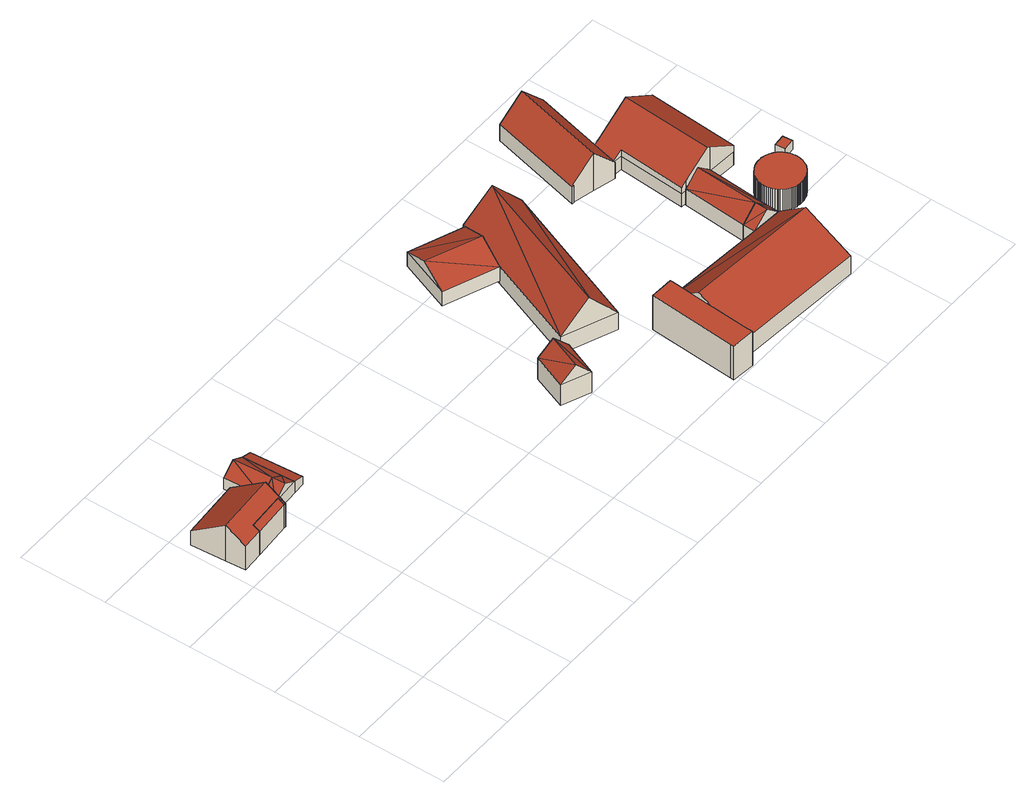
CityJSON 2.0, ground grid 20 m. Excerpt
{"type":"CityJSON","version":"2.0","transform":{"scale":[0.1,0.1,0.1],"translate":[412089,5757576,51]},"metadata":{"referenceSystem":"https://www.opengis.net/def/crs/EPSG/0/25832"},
"CityObjects":{
"building1":{"type":"Building","attributes":{"Gemeindeschluessel":"05515000","Geometrietyp2DReferenz":"3000","function":"31001_1000","roofType":"3100","measuredHeight":9.46},"address":[{"country":"Germany","locality":"Münster","thoroughfareNumber":"84","thoroughfareName":"Kasewinkel"}],"geometry":[{"type":"Solid","lod":"2","boundaries":[[[[0,1,2,3]],[[4,5,1,0]],[[6,7,5,4]],[[8,9,7,6]],[[10,11,9,8]],[[12,13,11,10]],[[14,15,13,12]],[[16,17,15,14]],[[18,19,17,16]],[[3,2,19,18]],[[12,10,8,14]],[[6,4,0,3,18,16,14,8]],[[1,5,7,9,11,13,15,17,19,2]]]],"semantics":{"surfaces":[{"type":"WallSurface"},{"type":"RoofSurface"},{"type":"GroundSurface"}],"values":[[0,0,0,0,0,0,0,0,0,0,1,1,2]]}}]},
"building2":{"type":"Building","attributes":{"Geometrietyp2DReferenz":"3000","Gemeindeschluessel":"05515000","function":"51009_1610","roofType":"2100","measuredHeight":7.18},"geometry":[{"type":"Solid","lod":"2","boundaries":[[[[0,20,21,22]],[[3,23,20,0]],[[24,25,23,3]],[[22,21,25,24]],[[3,0,22,24]],[[20,23,25,21]]]],"semantics":{"surfaces":[{"type":"WallSurface"},{"type":"RoofSurface"},{"type":"GroundSurface"}],"values":[[0,0,0,0,1,2]]}}]},
"building3":{"type":"Building","attributes":{"Gemeindeschluessel":"05515000","Geometrietyp2DReferenz":"3000","function":"51009_1610","roofType":"3100","measuredHeight":5.2},"geometry":[{"type":"Solid","lod":"2","boundaries":[[[[26,27,28,29]],[[30,31,27,26]],[[32,33,31,30]],[[29,28,33,32]],[[26,34,30]],[[32,35,29]],[[29,35,34]],[[34,26,29]],[[35,32,30]],[[30,34,35]],[[27,31,33,28]]]],"semantics":{"surfaces":[{"type":"WallSurface"},{"type":"RoofSurface"},{"type":"GroundSurface"}],"values":[[0,0,0,0,0,0,1,1,1,1,2]]}}]},
"building4":{"type":"Building","attributes":{"Gemeindeschluessel":"05515000","Geometrietyp2DReferenz":"3000","function":"31001_2460","roofType":"3100","measuredHeight":5.18},"geometry":[{"type":"Solid","lod":"2","boundaries":[[[[36,37,27,26]],[[38,39,37,36]],[[30,31,39,38]],[[26,27,31,30]],[[36,40,38]],[[30,34,26]],[[26,34,40]],[[40,36,26]],[[34,30,38]],[[38,40,34]],[[37,39,31,27]]]],"semantics":{"surfaces":[{"type":"WallSurface"},{"type":"RoofSurface"},{"type":"GroundSurface"}],"values":[[0,0,0,0,0,0,1,1,1,1,2]]}}]},
"building5":{"type":"Building","attributes":{"Gemeindeschluessel":"05515000","Geometrietyp2DReferenz":"3000","function":"51009_1610","roofType":"2100","measuredHeight":3.04},"geometry":[{"type":"Solid","lod":"2","boundaries":[[[[41,42,39,38]],[[43,44,42,41]],[[32,33,44,43]],[[30,31,33,32]],[[38,39,31,30]],[[32,43,41,38,30]],[[42,44,33,31,39]]]],"semantics":{"surfaces":[{"type":"WallSurface"},{"type":"RoofSurface"},{"type":"GroundSurface"}],"values":[[0,0,0,0,0,1,2]]}}]},
"building6":{"type":"Building","attributes":{"Gemeindeschluessel":"05515000","Geometrietyp2DReferenz":"3000","function":"31001_1000","roofType":"3100","measuredHeight":9.04},"address":[{"country":"Germany","locality":"Münster","thoroughfareNumber":"86b","thoroughfareName":"Kasewinkel"}],"geometry":[{"type":"Solid","lod":"2","boundaries":[[[[45,46,47,48]],[[49,50,46,45]],[[51,52,50,49]],[[48,47,52,51]],[[45,53,49]],[[51,54,48]],[[45,48,54]],[[54,53,45]],[[53,54,51]],[[51,49,53]],[[46,50,52,47]]]],"semantics":{"surfaces":[{"type":"WallSurface"},{"type":"RoofSurface"},{"type":"GroundSurface"}],"values":[[0,0,0,0,0,0,1,1,1,1,2]]}}]},
"building7":{"type":"Building","attributes":{"Gemeindeschluessel":"05515000","Geometrietyp2DReferenz":"3000","function":"51003_1201","roofType":"9999","measuredHeight":9},"geometry":[{"type":"Solid","lod":"2","boundaries":[[[[55,56,57,58,59,60,61]],[[59,62,63,60]],[[58,64,62,59]],[[57,65,64,58]],[[56,66,65,57]],[[55,67,66,56]],[[61,68,67,55]],[[60,63,68,61]],[[62,64,65,66,67,68,63]]]],"semantics":{"surfaces":[{"type":"RoofSurface"},{"type":"WallSurface"},{"type":"GroundSurface"}],"values":[[0,1,1,1,1,1,1,1,2]]}}]},
"building8":{"type":"Building","attributes":{"Gemeindeschluessel":"05515000","Geometrietyp2DReferenz":"3000","function":"31001_2700","roofType":"3100","measuredHeight":6.59},"geometry":[{"type":"Solid","lod":"2","boundaries":[[[[69,70,71,72]],[[73,74,70,69]],[[75,76,74,73]],[[72,71,76,75]],[[69,77,73]],[[75,78,72]],[[72,78,77]],[[77,69,72]],[[78,75,73]],[[73,77,78]],[[70,74,76,71]]]],"semantics":{"surfaces":[{"type":"WallSurface"},{"type":"RoofSurface"},{"type":"GroundSurface"}],"values":[[0,0,0,0,0,0,1,1,1,1,2]]}}]},
"building9":{"type":"Building","attributes":{"Gemeindeschluessel":"05515000","Geometrietyp2DReferenz":"3000","function":"31001_1100","roofType":"3100","measuredHeight":11.78},"address":[{"country":"Germany","locality":"Münster","thoroughfareNumber":"86","thoroughfareName":"Kasewinkel"}],"geometry":[{"type":"Solid","lod":"2","boundaries":[[[[79,80,81,82]],[[83,84,80,79]],[[85,86,84,83]],[[87,88,86,85]],[[89,90,88,87]],[[82,81,90,89]],[[91,92,89]],[[82,89,92]],[[85,83,79,91,87]],[[92,91,79]],[[91,89,87]],[[92,79,82]],[[80,84,86,88,90,81]]]],"semantics":{"surfaces":[{"type":"WallSurface"},{"type":"RoofSurface"},{"type":"GroundSurface"}],"values":[[0,0,0,0,0,0,1,1,1,1,0,0,2]]}}]},
"building10":{"type":"Building","attributes":{"Gemeindeschluessel":"05515000","Geometrietyp2DReferenz":"3000","function":"31001_2700","roofType":"5000","measuredHeight":10.43},"geometry":[{"type":"Solid","lod":"2","boundaries":[[[[93,94,95,96]],[[97,98,94,93]],[[99,100,98,97]],[[101,102,100,99]],[[96,95,102,101]],[[103,104,93,96]],[[103,101,99,97]],[[97,104,103]],[[103,96,101]],[[104,97,93]],[[94,98,100,102,95]]]],"semantics":{"surfaces":[{"type":"WallSurface"},{"type":"RoofSurface"},{"type":"GroundSurface"}],"values":[[0,0,0,0,0,1,1,1,0,0,2]]}}]},
"building11":{"type":"Building","attributes":{"Gemeindeschluessel":"05515000","Geometrietyp2DReferenz":"3000","function":"31001_2700"},"children":["building11-1","building11-2"]},
"building11-1":{"type":"BuildingPart","attributes":{"roofType":"3100","measuredHeight":7.54},"parents":["building11"],"geometry":[{"type":"Solid","lod":"2","boundaries":[[[[105,106,107,108]],[[109,110,106,105]],[[111,112,110,109]],[[105,113,109]],[[114,113,105]],[[105,108,115,114]],[[111,109,113]],[[113,114,111]],[[106,110,112,107]],[[112,111,108,107]],[[115,108,111]],[[115,111,114]]]],"semantics":{"surfaces":[{"type":"WallSurface"},{"type":"RoofSurface"},{"type":"GroundSurface"},{"type":"ClosureSurface"}],"values":[[0,0,0,0,1,1,1,1,2,3,0,3]]}}]},
"building11-2":{"type":"BuildingPart","attributes":{"roofType":"3100","measuredHeight":7.57},"parents":["building11"],"geometry":[{"type":"Solid","lod":"2","boundaries":[[[[108,107,116,117]],[[118,119,112,111]],[[117,116,119,118]],[[118,120,117]],[[120,114,108]],[[108,117,120]],[[118,111,114]],[[114,120,118]],[[107,112,119,116]],[[108,115,111]],[[112,107,108,111]],[[114,111,114,115,108]],[[114,111,115]]]],"semantics":{"surfaces":[{"type":"WallSurface"},{"type":"RoofSurface"},{"type":"GroundSurface"},{"type":"ClosureSurface"}],"values":[[0,0,0,0,1,1,1,1,2,0,3,0,3]]}}]},
"building12":{"type":"Building","attributes":{"Gemeindeschluessel":"05515000","Geometrietyp2DReferenz":"3000","function":"31001_2700","roofType":"5000","measuredHeight":9.99},"geometry":[{"type":"Solid","lod":"2","boundaries":[[[[121,122,123,124]],[[125,126,122,121]],[[127,128,126,125]],[[129,130,128,127]],[[131,132,130,129]],[[133,134,132,131]],[[135,136,134,133]],[[137,138,136,135]],[[139,140,138,137]],[[124,123,140,139]],[[133,131,129,127,125,135]],[[121,124,139,137,135,125]],[[122,126,128,130,132,134,136,138,140,123]]]],"semantics":{"surfaces":[{"type":"WallSurface"},{"type":"RoofSurface"},{"type":"GroundSurface"}],"values":[[0,0,0,0,0,0,0,0,0,0,1,1,2]]}}]},
"building13":{"type":"Building","attributes":{"Gemeindeschluessel":"05515000","Geometrietyp2DReferenz":"3000","function":"31001_2700","roofType":"5000","measuredHeight":10.31},"geometry":[{"type":"Solid","lod":"2","boundaries":[[[[141,142,143,144]],[[145,146,142,141]],[[147,148,146,145]],[[149,150,148,147]],[[151,152,150,149]],[[153,154,152,151]],[[155,156,154,153]],[[144,143,156,155]],[[157,158,159,160,161]],[[162,158,157,163,155,164,165]],[[165,164,153,151]],[[164,155,153]],[[163,144,155]],[[163,157,161,141,144]],[[162,165,151,149]],[[159,158,162,149,147]],[[160,159,147,145]],[[161,160,145,141]],[[142,146,148,150,152,154,156,143]]]],"semantics":{"surfaces":[{"type":"WallSurface"},{"type":"RoofSurface"},{"type":"GroundSurface"}],"values":[[0,0,0,0,0,0,0,0,1,1,0,0,0,0,0,0,0,0,2]]}}]},
"building14":{"type":"Building","attributes":{"Gemeindeschluessel":"05515000","Geometrietyp2DReferenz":"3000","function":"51003_1201","roofType":"1000","measuredHeight":5.57},"geometry":[{"type":"Solid","lod":"2","boundaries":[[[[166,167,168,169]],[[170,171,167,166]],[[172,173,171,170]],[[174,175,173,172]],[[176,177,175,174]],[[178,179,177,176]],[[180,181,179,178]],[[182,183,181,180]],[[184,185,183,182]],[[186,187,185,184]],[[188,189,187,186]],[[190,191,189,188]],[[192,193,191,190]],[[194,195,193,192]],[[196,197,195,194]],[[198,199,197,196]],[[200,201,199,198]],[[202,203,201,200]],[[204,205,203,202]],[[206,207,205,204]],[[208,209,207,206]],[[210,211,209,208]],[[212,213,211,210]],[[214,215,213,212]],[[216,217,215,214]],[[218,219,217,216]],[[220,221,219,218]],[[222,223,221,220]],[[224,225,223,222]],[[226,227,225,224]],[[228,229,227,226]],[[230,231,229,228]],[[232,233,231,230]],[[234,235,233,232]],[[236,237,235,234]],[[238,239,237,236]],[[240,241,239,238]],[[242,243,241,240]],[[244,245,243,242]],[[246,247,245,244]],[[248,249,247,246]],[[250,251,249,248]],[[252,253,251,250]],[[254,255,253,252]],[[256,257,255,254]],[[258,259,257,256]],[[260,261,259,258]],[[262,263,261,260]],[[264,265,263,262]],[[266,267,265,264]],[[268,269,267,266]],[[270,271,269,268]],[[272,273,271,270]],[[274,275,273,272]],[[276,277,275,274]],[[278,279,277,276]],[[280,281,279,278]],[[282,283,281,280]],[[284,285,283,282]],[[286,287,285,284]],[[288,289,287,286]],[[290,291,289,288]],[[292,293,291,290]],[[294,295,293,292]],[[296,297,295,294]],[[298,299,297,296]],[[300,301,299,298]],[[302,303,301,300]],[[304,305,303,302]],[[306,307,305,304]],[[302,300,298,296,294,292,290,288,286,284,282,280,278,276,274,272,270,268,266,264,262,260,258,256,254,252,250,248,246,244,242,240,238,236,234,232,230,228,226,224,222,220,218,216,214,212,210,208,206,204,202,200,198,196,194,192,190,188,186,184,182,180,178,176,174,172,170,166,169,308,309,310,311,312,313,314,315,316,317,318,319,320,321,322,306,304]],[[323,324,325,326,327,328,329,330,331,332,333,334,335,336,337,168,167,171,173,175,177,179,181,183,185,187,189,191,193,195,197,199,201,203,205,207,209,211,213,215,217,219,221,223,225,227,229,231,233,235,237,239,241,243,245,247,249,251,253,255,257,259,261,263,265,267,269,271,273,275,277,279,281,283,285,287,289,291,293,295,297,299,301,303,305,307]],[[322,323,307,306]],[[321,324,323,322]],[[320,325,324,321]],[[319,326,325,320]],[[318,327,326,319]],[[317,328,327,318]],[[316,329,328,317]],[[315,330,329,316]],[[314,331,330,315]],[[313,332,331,314]],[[312,333,332,313]],[[311,334,333,312]],[[310,335,334,311]],[[309,336,335,310]],[[308,337,336,309]],[[169,168,337,308]]]],"semantics":{"surfaces":[{"type":"WallSurface"},{"type":"RoofSurface"},{"type":"GroundSurface"}],"values":[[0,0,0,0,0,0,0,0,0,0,0,0,0,0,0,0,0,0,0,0,0,0,0,0,0,0,0,0,0,0,0,0,0,0,0,0,0,0,0,0,0,0,0,0,0,0,0,0,0,0,0,0,0,0,0,0,0,0,0,0,0,0,0,0,0,0,0,0,0,0,1,2,0,0,0,0,0,0,0,0,0,0,0,0,0,0,0,0]]}}]},
"building15":{"type":"Building","attributes":{"Gemeindeschluessel":"05515000","Geometrietyp2DReferenz":"3000","function":"31001_2500","roofType":"1000","measuredHeight":2.36},"address":[{"country":"Germany","locality":"Münster","thoroughfareNumber":"86a","thoroughfareName":"Kasewinkel"}],"geometry":[{"type":"Solid","lod":"2","boundaries":[[[[338,339,340,341]],[[342,343,339,338]],[[344,345,343,342]],[[341,340,345,344]],[[342,338,341,344]],[[339,343,345,340]]]],"semantics":{"surfaces":[{"type":"WallSurface"},{"type":"RoofSurface"},{"type":"GroundSurface"}],"values":[[0,0,0,0,1,2]]}}]}
},
"vertices":[
[62,447,97],[62,447,24],[148,453,24],[148,453,97],[63,433,87],[63,433,24],[16,430,87],[16,430,24],[12,475,119],[12,475,24],[7,554,61],[7,554,24],[145,564,61],[145,564,24],[150,484,119],[150,484,24],[153,439,87],[153,439,24],[149,439,87],[149,439,24],
[62,447,25],[63,433,25],[63,433,86],[148,453,25],[149,439,86],[149,439,25],
[168,505,55],[168,505,25],[170,475,25],[170,475,55],[234,509,55],[234,509,25],[236,479,55],[236,479,25],[201,507,77],[203,477,77],
[163,593,55],[163,593,25],[229,598,55],[229,598,25],[196,595,77],
[255,599,46],[255,599,25],[263,481,46],[263,481,25],
[801,201,64],[801,201,9],[833,280,9],[833,280,64],[738,227,64],[738,227,9],[769,305,64],[769,305,9],[769,214,100],[801,292,100],
[990,8,97],[1043,3,97],[1044,25,97],[1059,205,97],[1059,209,97],[1007,212,97],[991,15,97],[1059,209,7],[1007,212,7],[1059,205,7],[1044,25,7],[1043,3,7],[990,8,7],[991,15,7],
[809,561,56],[809,561,19],[928,514,19],[928,514,56],[855,678,56],[855,678,19],[975,631,56],[975,631,19],[832,620,85],[951,572,85],
[846,308,57],[846,308,12],[964,261,12],[964,261,57],[928,514,57],[928,514,12],[975,631,57],[975,631,12],[976,636,57],[976,636,12],[1095,588,57],[1095,588,12],[1035,612,130],[905,285,130],
[1044,25,58],[1044,25,9],[1348,0,9],[1348,0,58],[1059,205,58],[1059,205,9],[1293,185,58],[1293,185,9],[1363,180,58],[1363,180,9],[1357,113,113],[1053,138,113],
[1306,358,56],[1306,358,13],[1294,213,13],[1294,213,56],[1375,353,56],[1375,353,13],[1364,208,56],[1364,208,13],[1340,356,89],[1329,211,89],[1295,213,56],
[1293,185,13],[1293,185,56],[1363,180,56],[1363,180,13],[1328,182,89],
[1279,505,61],[1279,505,18],[1281,513,18],[1281,513,61],[1229,518,117],[1229,518,18],[1180,530,65],[1180,530,18],[1180,528,64],[1180,528,18],[1176,529,61],[1176,529,18],[1229,740,61],[1229,740,18],[1281,727,117],[1281,727,18],[1331,714,61],[1331,714,18],[1294,565,61],[1294,565,18],
[1459,552,51],[1459,552,17],[1294,565,17],[1294,565,51],[1443,348,51],[1443,348,17],[1375,353,51],[1375,353,17],[1306,358,51],[1306,358,17],[1294,359,51],[1294,359,17],[1306,511,51],[1306,511,17],[1281,513,51],[1281,513,17],[1384,558,120],[1369,353,120],[1375,353,116],[1443,348,69],[1459,552,69],[1306,358,76],[1294,565,57],[1306,511,68],[1294,359,68],
[1451,186,71],[1451,186,15],[1455,187,15],[1455,187,71],[1447,185,71],[1447,185,15],[1443,185,71],[1443,185,15],[1439,185,71],[1439,185,15],[1436,185,71],[1436,185,15],[1433,185,71],[1433,185,15],[1430,186,71],[1430,186,15],[1427,186,71],[1427,186,15],[1424,187,71],[1424,187,15],[1421,188,71],[1421,188,15],[1418,190,71],[1418,190,15],[1415,191,71],[1415,191,15],[1412,193,71],[1412,193,15],[1409,196,71],[1409,196,15],[1406,198,71],[1406,198,15],[1403,201,71],[1403,201,15],[1400,205,71],[1400,205,15],[1398,207,71],[1398,207,15],[1397,209,71],[1397,209,15],[1395,214,71],[1395,214,15],[1393,218,71],[1393,218,15],[1392,222,71],[1392,222,15],[1391,226,71],[1391,226,15],[1390,230,71],[1390,230,15],[1390,234,71],[1390,234,15],[1390,238,71],[1390,238,15],[1390,241,71],[1390,241,15],[1391,245,71],[1391,245,15],[1392,248,71],[1392,248,15],[1392,250,71],[1392,250,15],[1393,253,71],[1393,253,15],[1395,256,71],[1395,256,15],[1396,259,71],[1396,259,15],[1398,262,71],[1398,262,15],[1400,265,71],[1400,265,15],[1402,268,71],[1402,268,15],[1405,271,71],[1405,271,15],[1408,274,71],[1408,274,15],[1412,276,71],[1412,276,15],[1416,279,71],[1416,279,15],[1420,281,71],[1420,281,15],[1422,282,71],[1422,282,15],[1425,283,71],[1425,283,15],[1430,284,71],[1430,284,15],[1434,285,71],[1434,285,15],[1439,285,71],[1439,285,15],[1443,285,71],[1443,285,15],[1447,285,71],[1447,285,15],[1451,284,71],[1451,284,15],[1454,284,71],[1454,284,15],[1458,282,71],[1458,282,15],[1461,281,71],[1461,281,15],[1463,280,71],[1463,280,15],[1466,279,71],[1466,279,15],[1468,277,71],[1468,277,15],[1471,275,71],[1471,275,15],[1474,273,71],[1474,273,15],[1476,271,71],[1476,271,15],[1479,268,71],[1479,268,15],[1481,265,71],[1481,265,15],[1483,262,71],[1483,262,15],[1485,258,71],[1485,258,15],[1487,254,71],[1487,254,15],[1489,250,71],[1489,250,15],[1490,245,71],[1490,245,15],[1490,242,71],[1490,242,15],[1491,238,71],[1491,238,15],[1491,234,71],[1491,234,15],[1491,230,71],[1491,230,15],[1490,226,71],[1490,226,15],[1459,188,71],[1462,189,71],[1465,191,71],[1469,193,71],[1472,196,71],[1475,198,71],[1477,201,71],[1480,203,71],[1482,206,71],[1483,208,71],[1485,211,71],[1486,214,71],[1487,216,71],[1489,219,71],[1489,223,71],[1489,223,15],[1489,219,15],[1487,216,15],[1486,214,15],[1485,211,15],[1483,208,15],[1482,206,15],[1480,203,15],[1477,201,15],[1475,198,15],[1472,196,15],[1469,193,15],[1465,191,15],[1462,189,15],[1459,188,15],
[1511,301,45],[1511,301,21],[1513,278,21],[1513,278,45],[1538,303,45],[1538,303,21],[1540,281,45],[1540,281,21]
]}
